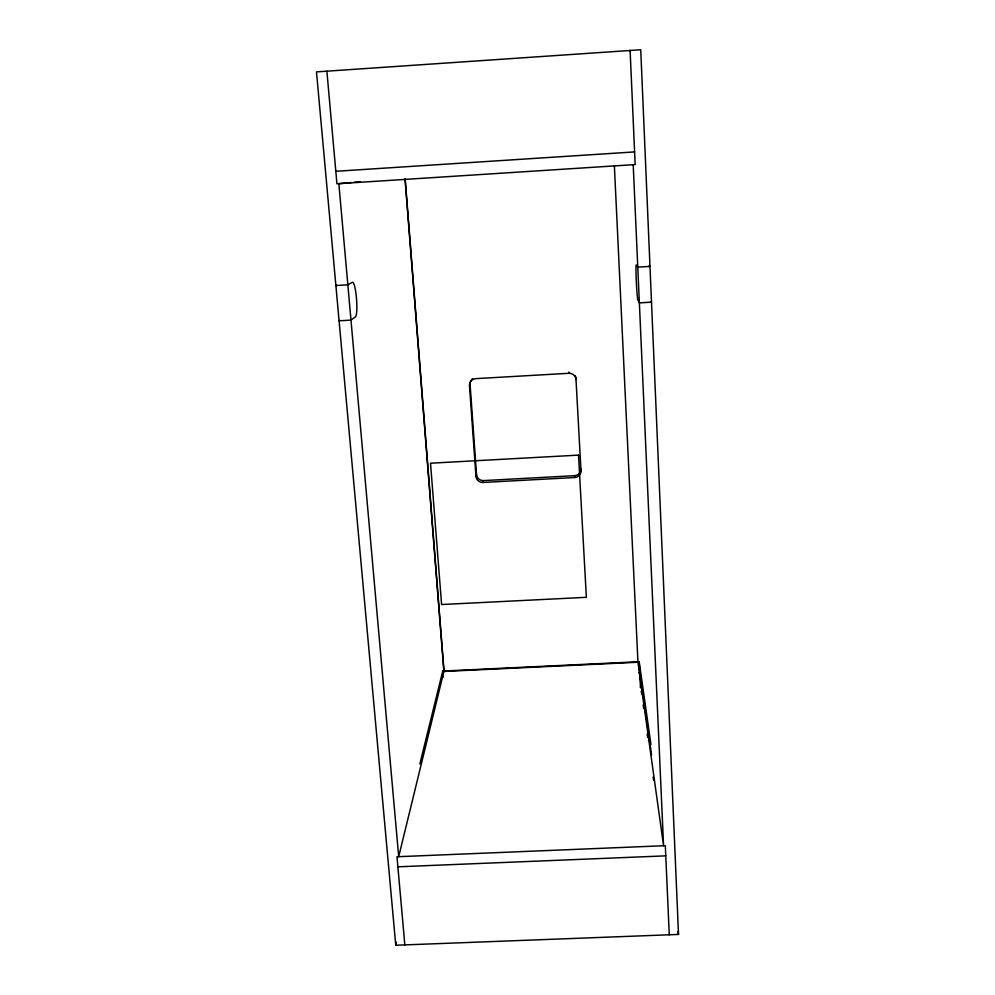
<?xml version="1.0" encoding="UTF-8"?>
<svg xmlns="http://www.w3.org/2000/svg" width="995" height="995" viewBox="0 0 995 995"><rect width="100%" height="100%" fill="white"/><g stroke="black" fill="none" stroke-linecap="round" stroke-linejoin="round"><path stroke-width="1.49" d="M395.761 945.25L316.485 71.889L640.73 49.75L678.515 934.429L395.761 945.25L396.433 942.228M419.865 763.911L442.75 671.065L639.176 661.725L650.941 744.509M574.762 477.513L574.724 475.672A6.555 6.393 -1.1 0 0 580.918 468.943L580.993 470.734A6.592 6.43 -1.1 0 1 574.762 477.513L482.973 482.463L483.471 480.597A6.53 6.356 15 0 1 476.518 474.59L470.075 384.294A6.629 6.53 27 0 1 472.662 378.647M482.973 482.463A6.567 6.393 15 0 1 475.983 476.418L476.518 474.59M475.983 476.418L469.491 385.612L470.075 384.294M629.574 51.454L630.109 50.471L635.158 164.573L336.932 183.789L326.882 71.18M339.681 320.402L339.084 320.813L350.974 320.104L355.402 316.895A17.425 2.724 85.7 0 0 356.446 297.953A17.425 2.724 85.7 0 0 352.354 282.306L347.84 284.819L335.875 285.54L336.783 285.067M351.135 182.52L338.847 183.665L398.696 856.683L444.006 671.003L405.189 179.025M354.208 182.234L360.352 181.662M335.812 171.289L634.599 151.912M575.334 375.836A6.654 6.579 -6.9 0 1 575.931 378.237L575.981 379.518A6.691 6.617 -6.7 0 0 568.929 373.287L475.66 378.647A6.667 6.567 26.8 0 0 469.491 385.612M483.471 480.597L574.724 475.672M638.715 672.819L640.009 672.757L640.394 687.769M397.876 866.819L665.767 855.849M649.237 265.454L649.984 266.399L637.783 267.145L636.34 264.981A17.587 0.771 87.2 0 0 636.29 281.038A17.587 0.771 87.2 0 0 637.907 299.992L639.375 302.89L651.514 302.157L651.178 301.609M678.08 931.357L678.515 934.429M639.536 669.399L651.576 754.981M637.894 661.787L663.565 845.75L633.206 164.71M641.253 691.202L641.688 694.274M643.168 704.995L643.591 708.067M647.185 734.111L647.608 737.171M653.118 777.02L653.541 780.08M404.841 944.902L396.98 856.757L665.319 845.675L669.262 934.79M405.027 179.038L443.894 671.463L637.957 662.235L614.363 165.543M442.75 671.065L443.223 677.147M575.931 378.237L580.993 470.734M639.176 661.725L640.034 679.05M568.929 372.03L568.929 373.287M578.518 455.125L430.512 463.21L441.606 604.537L586.366 597.323L578.518 455.125"/></g></svg>
